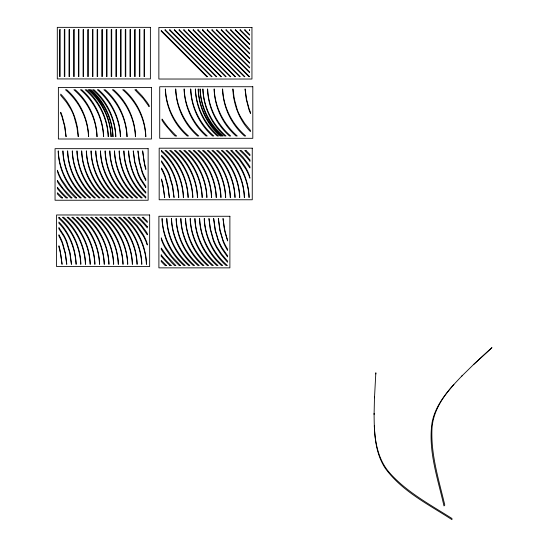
<?xml version="1.0" encoding="UTF-8"?>
<svg xmlns="http://www.w3.org/2000/svg" width="547" height="547" viewBox="0 0 547 547"><rect width="100%" height="100%" fill="white"/><g stroke="black" fill="none" stroke-linecap="round" stroke-linejoin="round"><path stroke-width="0.82" d="M374.093 414.503L374.497 396.63M374.497 397.799L375.837 372.794L375.837 373.97M453.866 384.555C442.817 396.76 433.053 411.447 432 428.356C430.68 454.509 438.851 479.945 444.793 505.093L443.973 505.927C437.867 478.83 427.993 451.029 432.021 422.879C435.549 403.761 449.415 388.951 462.413 375.44M461.593 376.281L474.358 363.762L491.951 347.625L473.538 364.603M240.037 150.521L241.316 150.521A91.465 91.465 0 0 1 249.945 159.895L249.917 161.146M67.274 197.898L65.996 197.898A91.465 91.465 0 0 1 57.367 188.524M169.844 265.514L171.122 265.514M161.597 150.521C175.013 162.356 182.924 179.566 183.491 197.419M145.721 197.898C132.306 186.069 124.395 168.852 123.82 151.006M58.987 217.316C72.402 229.145 80.313 246.362 80.881 264.208M249.008 197.419C248.29 179.348 239.641 162.268 225.966 150.521L227.251 150.521C240.666 162.356 248.577 179.566 249.145 197.419M244.318 197.419C243.606 179.348 234.95 162.268 221.275 150.521L222.561 150.521C235.976 162.356 243.887 179.566 244.454 197.419M239.634 197.419C238.916 179.348 230.26 162.268 216.591 150.521L217.87 150.521C231.285 162.356 239.196 179.566 239.771 197.419M234.943 197.419C234.225 179.348 225.569 162.268 211.901 150.521L213.18 150.521C226.595 162.356 234.506 179.566 235.08 197.419M222.663 89.072C223.381 107.144 232.037 124.224 245.706 135.971L244.427 135.971C231.012 124.135 223.101 106.918 222.526 89.072M230.253 197.419C229.535 179.348 220.879 162.268 207.21 150.521L208.489 150.521C221.904 162.356 229.815 179.566 230.39 197.419M225.562 197.419C224.844 179.348 216.188 162.268 202.52 150.521L203.799 150.521C217.214 162.356 225.125 179.566 225.699 197.419M214.226 89.072C214.944 107.144 223.593 124.224 237.268 135.971L235.983 135.971C222.567 124.135 214.656 106.918 214.089 89.072M220.872 197.419C220.154 179.348 211.504 162.268 197.829 150.521L199.108 150.521C212.53 162.356 220.434 179.566 221.009 197.419M207.655 89.072C208.373 107.144 217.029 124.224 230.697 135.971L229.419 135.971C216.003 124.135 208.092 106.918 207.518 89.072M216.181 197.419C215.463 179.348 206.814 162.268 193.139 150.521L194.424 150.521C207.839 162.356 215.75 179.566 216.318 197.419M202.971 89.072C203.682 107.144 212.339 124.224 226.014 135.971L224.728 135.971C211.313 124.135 203.402 106.918 202.834 89.072M211.491 197.419C210.78 179.348 202.123 162.268 188.448 150.521L189.734 150.521C203.149 162.356 211.06 179.566 211.627 197.419M200.154 89.072C200.872 107.144 209.528 124.224 223.197 135.971L221.918 135.971C208.503 124.135 200.592 106.918 200.017 89.072M198.281 89.072C198.999 107.144 207.648 124.224 221.323 135.971L220.038 135.971C206.622 124.135 198.711 106.918 198.144 89.072M206.807 197.419C206.089 179.348 197.433 162.268 183.765 150.521L185.043 150.521C198.458 162.356 206.369 179.566 206.944 197.419M195.464 89.072C196.182 107.144 204.838 124.224 218.506 135.971L217.227 135.971C203.812 124.135 195.901 106.918 195.327 89.072M204.359 218.615C205.077 236.687 213.727 253.767 227.402 265.514L226.116 265.514C212.701 253.678 204.79 236.468 204.222 218.615M202.117 197.419C201.399 179.348 192.742 162.268 179.074 150.521L180.353 150.521C193.768 162.356 201.679 179.566 202.253 197.419M190.773 89.072C191.491 107.144 200.147 124.224 213.815 135.971L212.537 135.971C199.122 124.135 191.211 106.918 190.636 89.072M199.669 218.615C200.387 236.687 209.036 253.767 222.711 265.514L221.432 265.514C208.01 253.678 200.106 236.468 199.532 218.615M197.426 197.419C196.708 179.348 188.052 162.268 174.384 150.521L175.662 150.521C189.077 162.356 196.988 179.566 197.563 197.419M184.209 89.072C184.927 107.144 193.583 124.224 207.251 135.971L205.973 135.971C192.558 124.135 184.647 106.918 184.072 89.072M194.978 218.615C195.696 236.687 204.352 253.767 218.021 265.514L216.742 265.514C203.327 253.678 195.416 236.468 194.841 218.615M192.735 197.419C192.018 179.348 183.361 162.268 169.693 150.521L170.972 150.521C184.387 162.356 192.298 179.566 192.872 197.419M190.288 218.615C191.006 236.687 199.662 253.767 213.33 265.514L212.051 265.514C198.636 253.678 190.725 236.468 190.151 218.615M188.045 197.419C187.327 179.348 178.678 162.268 165.003 150.521L166.281 150.521C179.703 162.356 187.607 179.566 188.182 197.419M175.772 89.072C176.49 107.144 185.139 124.224 198.814 135.971L197.529 135.971C184.113 124.135 176.202 106.918 175.635 89.072M185.597 218.615C186.315 236.687 194.971 253.767 208.639 265.514L207.361 265.514C193.946 253.678 186.035 236.468 185.46 218.615M183.354 197.419C182.609 179.949 174.609 163.252 161.522 151.669L161.522 150.521M180.907 218.615C181.625 236.687 190.281 253.767 203.949 265.514L202.67 265.514C189.255 253.678 181.344 236.468 180.77 218.615M165.454 89.072C166.172 107.144 174.821 124.224 188.496 135.971L187.211 135.971C173.796 124.135 165.885 106.918 165.317 89.072M176.223 218.615C176.934 236.687 185.59 253.767 199.265 265.514L197.98 265.514C184.565 253.678 176.654 236.468 176.086 218.615M171.532 218.615C172.25 236.687 180.9 253.767 194.575 265.514L193.289 265.514C179.874 253.678 171.963 236.468 171.396 218.615M166.842 218.615C167.56 236.687 176.209 253.767 189.884 265.514L188.606 265.514C175.184 253.678 167.279 236.468 166.705 218.615M162.151 218.615C162.869 236.687 171.526 253.767 185.194 265.514L183.915 265.514C170.5 253.678 162.589 236.468 162.015 218.615M145.728 136.661C145.01 118.59 136.353 101.51 122.685 89.763L123.964 89.763C137.379 101.598 145.29 118.808 145.864 136.661M135.41 136.661C134.692 118.59 126.036 101.51 112.367 89.763L113.646 89.763C127.061 101.598 134.972 118.808 135.547 136.661M146.398 264.208C145.68 246.136 137.03 229.056 123.355 217.316L124.641 217.316C138.056 229.145 145.967 246.362 146.534 264.208M141.707 264.208C140.996 246.136 132.34 229.056 118.665 217.316L119.95 217.316C133.365 229.145 141.276 246.362 141.844 264.208M126.966 136.661C126.248 118.59 117.598 101.51 103.923 89.763L105.202 89.763C118.624 101.598 126.528 118.808 127.102 136.661M137.023 264.208C136.306 246.136 127.649 229.056 113.981 217.316L115.26 217.316C128.675 229.145 136.586 246.362 137.16 264.208M123.957 151.006C124.709 168.476 132.702 185.166 145.789 196.756L145.789 197.898M120.402 136.661C119.684 118.59 111.027 101.51 97.359 89.763L98.638 89.763C112.053 101.598 119.964 118.808 120.538 136.661M132.333 264.208C131.615 246.136 122.959 229.056 109.291 217.316L110.569 217.316C123.984 229.145 131.895 246.362 132.47 264.208M119.267 151.006C119.984 169.078 128.641 186.158 142.309 197.898L141.03 197.898C127.615 186.069 119.704 168.852 119.13 151.006M115.711 136.661C114.993 118.59 106.344 101.51 92.669 89.763L93.947 89.763C107.362 101.598 115.273 118.808 115.848 136.661M127.642 264.208C126.925 246.136 118.268 229.056 104.6 217.316L105.879 217.316C119.294 229.145 127.205 246.362 127.779 264.208M114.576 151.006C115.294 169.078 123.95 186.158 137.618 197.898L136.34 197.898C122.925 186.069 115.014 168.852 114.439 151.006M112.901 136.661C112.183 118.59 103.527 101.51 89.858 89.763L91.137 89.763C104.552 101.598 112.463 118.808 113.038 136.661M111.02 136.661C110.303 118.59 101.653 101.51 87.978 89.763L89.264 89.763C102.679 101.598 110.59 118.808 111.157 136.661M122.952 264.208C122.234 246.136 113.578 229.056 99.91 217.316L101.188 217.316C114.603 229.145 122.514 246.362 123.089 264.208M109.885 151.006C110.603 169.078 119.26 186.158 132.928 197.898L131.649 197.898C118.234 186.069 110.323 168.852 109.749 151.006M108.21 136.661C107.492 118.59 98.836 101.51 85.168 89.763L86.447 89.763C99.862 101.598 107.773 118.808 108.347 136.661M118.261 264.208C117.543 246.136 108.894 229.056 95.219 217.316L96.498 217.316C109.92 229.145 117.824 246.362 118.398 264.208M105.195 151.006C105.913 169.078 114.569 186.158 128.244 197.898L126.959 197.898C113.544 186.069 105.633 168.852 105.058 151.006M103.52 136.661C102.802 118.59 94.146 101.51 80.477 89.763L81.756 89.763C95.171 101.598 103.082 118.808 103.656 136.661M113.571 264.208C112.853 246.136 104.204 229.056 90.528 217.316L91.814 217.316C105.229 229.145 113.14 246.362 113.708 264.208M100.511 151.006C101.229 169.078 109.879 186.158 123.554 197.898L122.268 197.898C108.853 186.069 100.942 168.852 100.374 151.006M96.956 136.661C96.238 118.59 87.582 101.51 73.913 89.763L75.192 89.763C88.607 101.598 96.518 118.808 97.093 136.661M108.88 264.208C108.169 246.136 99.513 229.056 85.838 217.316L87.123 217.316C100.539 229.145 108.45 246.362 109.017 264.208M95.821 151.006C96.539 169.078 105.188 186.158 118.863 197.898L117.584 197.898C104.162 186.069 96.258 168.852 95.684 151.006M104.197 264.208C103.479 246.136 94.822 229.056 81.154 217.316L82.433 217.316C95.848 229.145 103.759 246.362 104.333 264.208M91.13 151.006C91.848 169.078 100.504 186.158 114.173 197.898L112.894 197.898C99.479 186.069 91.568 168.852 90.993 151.006M88.511 136.661C87.793 118.59 79.144 101.51 65.469 89.763L66.748 89.763C80.17 101.598 88.074 118.808 88.648 136.661M99.506 264.208C98.788 246.136 90.132 229.056 76.464 217.316L77.742 217.316C91.158 229.145 99.069 246.362 99.643 264.208M86.44 151.006C87.158 169.078 95.814 186.158 109.482 197.898L108.203 197.898C94.788 186.069 86.877 168.852 86.303 151.006M94.816 264.208C94.098 246.136 85.441 229.056 71.773 217.316L73.052 217.316C86.467 229.145 94.378 246.362 94.952 264.208M81.749 151.006C82.467 169.078 91.123 186.158 104.792 197.898L103.513 197.898C90.098 186.069 82.187 168.852 81.612 151.006M90.125 264.208C89.407 246.136 80.751 229.056 67.083 217.316L68.361 217.316C81.776 229.145 89.687 246.362 90.262 264.208M77.059 151.006C77.777 169.078 86.433 186.158 100.101 197.898L98.822 197.898C85.407 186.069 77.496 168.852 76.922 151.006M85.435 264.208C84.717 246.136 76.067 229.056 62.392 217.316L63.671 217.316C77.093 229.145 84.997 246.362 85.571 264.208M72.375 151.006C73.086 169.078 81.742 186.158 95.417 197.898L94.132 197.898C80.717 186.069 72.806 168.852 72.238 151.006M80.744 264.208C79.999 246.738 71.999 230.048 58.912 218.458L58.912 217.316M67.684 151.006C68.402 169.078 77.052 186.158 90.727 197.898L89.441 197.898C76.026 186.069 68.115 168.852 67.548 151.006M62.994 151.006C63.712 169.078 72.361 186.158 86.036 197.898L84.758 197.898C71.336 186.069 63.431 168.852 62.857 151.006M58.303 151.006C59.021 169.078 67.678 186.158 81.346 197.898L80.067 197.898C66.652 186.069 58.741 168.852 58.167 151.006M232.981 89.072L234.287 98.918L237.234 109.632A55.856 55.856 0 0 0 240.441 116.702L244.735 123.472L250.458 130.391L250.458 131.615C239.299 120.347 233.555 104.757 232.844 89.072M209.043 218.615L210.404 228.714L213.48 239.661A55.801 55.801 0 0 0 216.865 246.895L221.412 253.849L227.538 261.022L227.538 262.239L221.296 254.923L216.68 247.818A55.842 55.842 0 0 1 213.275 240.42L210.212 229.131L208.906 218.615M178.664 197.419C177.809 182.315 172.161 167.389 161.522 156.456L161.522 155.239C172.496 166.452 178.09 181.905 178.801 197.419M128.648 151.006C129.502 166.11 135.15 181.036 145.789 191.97L145.789 193.187C134.822 181.966 129.229 166.52 128.511 151.006M78.194 136.661L76.888 126.815L73.948 116.094A55.856 55.856 0 0 0 70.734 109.024L66.447 102.255L60.724 95.335L60.724 94.118C71.876 105.386 77.626 120.976 78.33 136.661M76.054 264.208C75.199 249.111 69.551 234.184 58.912 223.251L58.912 222.027C69.886 233.248 75.479 248.694 76.19 264.208M213.733 218.615L215.361 230.055L218.068 239.401A55.917 55.917 0 0 0 222.007 247.695L227.538 255.695L227.538 256.926L221.884 248.728A55.808 55.808 0 0 1 218.759 242.417L215.176 230.554L213.597 218.615M173.98 197.419L172.469 186.527L169.208 175.519A55.712 55.712 0 0 0 166.432 169.638L161.522 162.069L161.522 160.839L166.555 168.599A55.732 55.732 0 0 1 169.372 174.643L172.647 186.035L174.117 197.419M133.338 151.006L134.849 161.891L138.104 172.907A55.712 55.712 0 0 0 140.88 178.787L145.789 186.356L145.789 187.587L140.764 179.819A55.732 55.732 0 0 1 137.94 173.775L134.665 162.391L133.201 151.006M71.37 264.208L69.859 253.323L66.597 242.314A55.712 55.712 0 0 0 63.821 236.427L58.912 228.858L58.912 227.627L63.944 235.395A55.732 55.732 0 0 1 66.761 241.439L70.037 252.823L71.507 264.208M218.424 218.615L220.038 229.979L222.711 239.271A55.951 55.951 0 0 0 226.595 247.511L227.538 249.104L227.538 250.341L226.561 248.707A55.828 55.828 0 0 1 223.258 241.965L219.867 230.547L218.287 218.615M169.29 197.419L167.867 186.978L165.003 176.749A55.903 55.903 0 0 0 161.522 169.235L161.522 167.984A55.931 55.931 0 0 1 165.112 175.765L168.032 186.418L169.426 197.419M138.022 151.006L139.444 161.44L142.316 171.669A55.903 55.903 0 0 0 145.789 179.19L145.789 180.442A55.931 55.931 0 0 1 142.199 172.661L139.287 162.008L137.885 151.006M66.679 264.208L65.257 253.774L62.392 243.545A55.903 55.903 0 0 0 58.912 236.024L58.912 234.772A55.931 55.931 0 0 1 62.502 242.553L65.421 253.213L66.816 264.208M245.172 89.072L246.492 98.986L249.022 108.525A57.018 57.018 0 0 0 250.458 112.203L250.458 113.475A57.004 57.004 0 0 1 248.96 109.639L246.348 99.622L245.035 89.072M223.114 218.615L224.256 227.552L226.362 236.27A58.85 58.85 0 0 0 227.538 239.641L227.538 240.926L224.646 230.978L222.978 218.615M66.002 136.661L64.683 126.74L62.153 117.208A57.018 57.018 0 0 0 60.724 113.53L60.724 112.251A57.004 57.004 0 0 1 62.221 116.094L64.826 126.111L66.139 136.661M164.599 197.419L163.396 188.134A69.647 69.647 0 0 0 161.529 180.325L161.522 179.006A65.155 65.155 0 0 1 162.616 183.019L164.736 197.419M142.712 151.006L143.916 160.292A69.647 69.647 0 0 0 145.782 168.1L145.789 169.413A65.155 65.155 0 0 1 144.702 165.406L142.576 151.006M61.989 264.208L60.785 254.929A69.647 69.647 0 0 0 58.919 247.114L58.912 245.801A65.155 65.155 0 0 1 60.006 249.808L62.126 264.208M374.333 425.819C374.941 442.277 378.196 459.603 389.245 472.458C406.551 492.102 430.154 504.614 451.959 518.481L451.959 519.65C428.67 504.498 402.202 491.486 385.43 468.512C374.62 452.355 374.21 432.075 374.093 413.327M161.242 254.888L161.242 256.112M147.307 226.711L147.307 227.942A94.665 94.665 0 0 0 137.393 217.35L138.706 217.316A91.465 91.465 0 0 1 147.334 226.69M57.394 187.272L57.394 188.503M169.871 265.486A91.465 91.465 0 0 1 161.215 256.14M171.156 265.473A94.665 94.665 0 0 1 161.201 254.923M240.003 150.562A94.665 94.665 0 0 1 249.958 161.112M67.308 197.864A94.665 94.665 0 0 1 57.353 187.306M165.194 29.784L164.859 30.119L211.429 76.683L212.092 76.683L165.194 29.784M169.885 29.784L169.549 30.119L216.113 76.683L216.776 76.683L169.885 29.784M174.575 29.784L174.24 30.119L220.803 76.683L221.467 76.683L174.575 29.784M179.266 29.784L178.931 30.119L225.494 76.683L226.157 76.683L179.266 29.784M183.949 29.784L183.621 30.119L230.184 76.683L230.848 76.683L183.949 29.784M188.64 29.784L188.312 30.119L234.875 76.683L235.538 76.683L188.64 29.784M193.33 29.784L193.002 30.119L239.565 76.683L240.229 76.683L193.33 29.784M198.021 29.784L197.686 30.119L244.256 76.683L244.919 76.683L198.021 29.784M202.711 29.784L202.376 30.119L248.94 76.683L249.603 76.683L202.711 29.784M207.402 29.784L207.067 30.119L249.603 72.655L249.603 71.992L207.402 29.784M212.092 29.784L211.757 30.119L249.603 67.965L249.603 67.302L212.092 29.784M216.776 29.784L216.448 30.119L249.603 63.274L249.603 62.611L216.776 29.784M221.467 29.784L221.138 30.119L249.603 58.584L249.603 57.92L221.467 29.784M226.157 29.784L225.829 30.119L249.603 53.893L249.603 53.23L226.157 29.784M230.848 29.784L230.513 30.119L249.603 49.209L249.603 48.546L230.848 29.784M235.538 29.784L235.203 30.119L249.603 44.519L249.603 43.856L235.538 29.784M240.229 29.784L239.894 30.119L249.603 39.828L249.603 39.165L240.229 29.784M244.919 29.784L244.584 30.119L249.603 35.138L249.603 34.475L244.919 29.784M249.603 29.784L249.603 30.447L249.603 29.784M150.384 27.35L57.298 27.35L57.298 78.932L150.384 78.932L150.384 27.35M251.948 27.439L158.862 27.439L158.862 79.028L251.948 79.028L251.948 27.439M60.108 29.695L59.644 29.695L59.644 76.587L60.108 76.587L60.108 29.695M64.799 29.695L64.334 29.695L64.334 76.587L64.799 76.587L64.799 29.695M69.49 29.695L69.025 29.695L69.025 76.587L69.49 76.587L69.49 29.695M74.18 29.695L73.708 29.695L73.708 76.587L74.18 76.587L74.18 29.695M78.871 29.695L78.399 29.695L78.399 76.587L78.871 76.587L78.871 29.695M83.561 29.695L83.089 29.695L83.089 76.587L83.561 76.587L83.561 29.695M88.252 29.695L87.78 29.695L87.78 76.587L88.252 76.587L88.252 29.695M92.935 29.695L92.47 29.695L92.47 76.587L92.935 76.587L92.935 29.695M97.626 29.695L97.161 29.695L97.161 76.587L97.626 76.587L97.626 29.695M102.316 29.695L101.851 29.695L101.851 76.587L102.316 76.587L102.316 29.695M107.007 29.695L106.535 29.695L106.535 76.587L107.007 76.587L107.007 29.695M111.697 29.695L111.226 29.695L111.226 76.587L111.697 76.587L111.697 29.695M116.388 29.695L115.916 29.695L115.916 76.587L116.388 76.587L116.388 29.695M121.078 29.695L120.607 29.695L120.607 76.587L121.078 76.587L121.078 29.695M125.762 29.695L125.297 29.695L125.297 76.587L125.762 76.587L125.762 29.695M130.453 29.695L129.988 29.695L129.988 76.587L130.453 76.587L130.453 29.695M135.143 29.695L134.678 29.695L134.678 76.587L135.143 76.587L135.143 29.695M139.834 29.695L139.362 29.695L139.362 76.587L139.834 76.587L139.834 29.695M144.524 29.695L144.052 29.695L144.052 76.587L144.524 76.587L144.524 29.695M207.402 76.683L206.739 76.683L161.208 31.152L161.208 30.488L207.402 76.683M252.803 86.727L159.717 86.727L159.717 138.316L252.803 138.316L252.803 86.727M151.464 87.417L58.379 87.417L58.379 139L151.464 139L151.464 87.417M136.155 89.763L134.877 89.763L143.252 98.528L149.119 106.692L149.119 105.441A61.168 61.168 0 0 0 146.623 101.66L142.049 95.896L136.155 89.763M176.305 135.971L175.019 135.971L172.886 133.858L164.551 124.073A61.168 61.168 0 0 1 162.056 120.285L162.062 119.041L167.922 127.198L176.305 135.971M252.263 148.175L159.177 148.175L159.177 199.764L252.263 199.764L252.263 148.175M148.134 148.661L55.049 148.661L55.049 200.243L148.134 200.243L148.134 148.661M231.935 150.521L230.656 150.521L239.176 159.457L246.047 169.44A55.821 55.821 0 0 1 249.254 176.339L249.917 178.158L249.282 175.122A55.951 55.951 0 0 0 245.323 166.91L239.777 158.965L231.935 150.521M236.625 150.521L235.347 150.521L243.962 159.574L249.917 167.997L249.917 166.753A59.623 59.623 0 0 0 248.058 163.813L242.704 156.873L236.625 150.521M246.006 150.521L244.728 150.521L249.917 155.69L249.917 154.473L246.006 150.521M62.59 197.898L61.305 197.898L59.76 196.387L57.394 193.946L57.394 192.729L62.59 197.898M71.965 197.898L70.686 197.898L67.445 194.657L59.254 184.612A59.623 59.623 0 0 1 57.394 181.672L57.394 180.421L63.356 188.852L71.965 197.898M76.655 197.898L75.377 197.898L70.344 192.729L66.276 187.853L61.989 181.508A55.951 55.951 0 0 1 58.03 173.303L57.394 170.267L58.057 172.079A55.821 55.821 0 0 0 61.264 178.985L68.143 188.968L76.655 197.898M149.652 214.971L56.567 214.971L56.567 266.553L149.652 266.553L149.652 214.971M229.884 216.27L158.897 216.27L158.897 267.859L229.884 267.859L229.884 216.27M129.324 217.316L128.046 217.316L136.565 226.246L143.437 236.229A55.821 55.821 0 0 1 146.644 243.135L147.307 244.953L146.671 241.918A55.951 55.951 0 0 0 142.712 233.706L137.167 225.754L129.324 217.316M134.015 217.316L132.736 217.316L141.352 226.362L147.307 234.793L147.307 233.548A59.623 59.623 0 0 0 145.447 230.602L140.094 223.661L134.015 217.316M143.396 217.316L142.117 217.316L147.307 222.485L147.307 221.268L143.396 217.316M166.438 265.514L165.153 265.514L163.608 264.003L161.242 261.562L161.242 260.345L166.438 265.514M175.813 265.514L174.534 265.514L171.293 262.266L163.102 252.222A59.623 59.623 0 0 1 161.242 249.282L161.242 248.037L167.204 256.461L175.813 265.514M180.503 265.514L179.225 265.514L174.192 260.345L170.124 255.47L165.837 249.124A55.951 55.951 0 0 1 161.878 240.912L161.242 237.877L161.905 239.695A55.821 55.821 0 0 0 165.112 246.594L171.99 256.577L180.503 265.514"/></g></svg>
